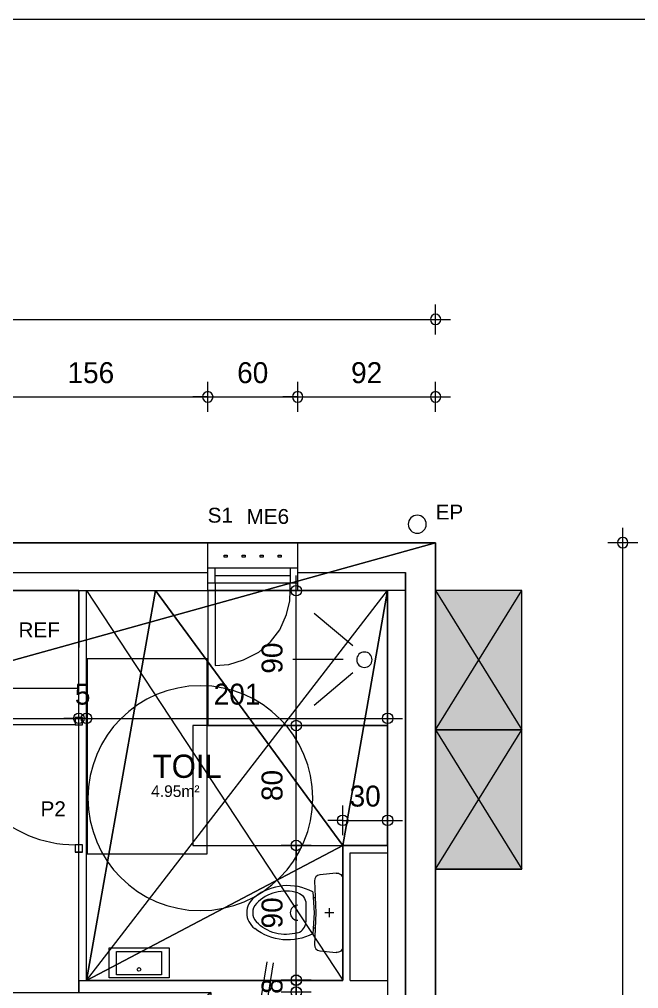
# Model space of a CAD drawing. Header units: metres. Extents: x 1.8 to 61.8, y -53.3 to -11.3.
# Drawn here: x 23.22 to 27.36, y -17.77 to -11.31 of the extents above; entities that cross this region are included whole.
import ezdxf
from ezdxf.enums import TextEntityAlignment as Align
from ezdxf.lldxf.tags import DXFTag

# ---------------------------------------------------------------- set-up
doc = ezdxf.new("R2010")
doc.units = ezdxf.units.M
doc.header["$MEASUREMENT"] = 0
for name, color, linetype in [('Calque commun', 7, 'Continuous'), ('Calque2', 7, 'Continuous'), ('Textes', 7, 'Continuous')]:
    doc.layers.add(name, color=color, linetype=linetype)
doc.styles.add('Arial14', font='arial.ttf', dxfattribs={"height": 0.098961})
doc.styles.add('Century Gothic12', font='GOTHIC.TTF', dxfattribs={"height": 0.077575})
doc.styles.add('Century Gothic18', font='GOTHIC.TTF', dxfattribs={"height": 0.139636})
doc.styles.add('Century Gothic21', font='GOTHIC.TTF', dxfattribs={"height": 0.155151})
doc.styles.add('Century Gothic22', font='GOTHIC.TTF', dxfattribs={"height": 0.155151})
tags = doc.linetypes.add('DASHDOT2', pattern=[0.5, 0.25, -0.125, 0, -0.125]).pattern_tags.tags
tags[10:11] = [DXFTag(74, 4), DXFTag(75, 0), DXFTag(340, '0'), DXFTag(46, 1.0), DXFTag(50, 0.0), DXFTag(44, 0.0), DXFTag(45, 0.0)]
tags[8:9] = [DXFTag(74, 4), DXFTag(75, 0), DXFTag(340, '0'), DXFTag(46, 1.0), DXFTag(50, 0.0), DXFTag(44, 0.0), DXFTag(45, 0.0)]
tags[6:7] = [DXFTag(74, 4), DXFTag(75, 0), DXFTag(340, '0'), DXFTag(46, 1.0), DXFTag(50, 0.0), DXFTag(44, 0.0), DXFTag(45, 0.0)]
tags[4:5] = [DXFTag(74, 4), DXFTag(75, 0), DXFTag(340, '0'), DXFTag(46, 1.0), DXFTag(50, 0.0), DXFTag(44, 0.0), DXFTag(45, 0.0)]
tags = doc.linetypes.add('HIDDEN', pattern=[0.375, 0.25, -0.125]).pattern_tags.tags
tags[6:7] = [DXFTag(74, 4), DXFTag(75, 0), DXFTag(340, '0'), DXFTag(46, 1.0), DXFTag(50, 0.0), DXFTag(44, 0.0), DXFTag(45, 0.0)]
tags[4:5] = [DXFTag(74, 4), DXFTag(75, 0), DXFTag(340, '0'), DXFTag(46, 1.0), DXFTag(50, 0.0), DXFTag(44, 0.0), DXFTag(45, 0.0)]
tags = doc.linetypes.add('HIDDEN2', pattern=[0.1875, 0.125, -0.0625]).pattern_tags.tags
tags[6:7] = [DXFTag(74, 4), DXFTag(75, 0), DXFTag(340, '0'), DXFTag(46, 1.0), DXFTag(50, 0.0), DXFTag(44, 0.0), DXFTag(45, 0.0)]
tags[4:5] = [DXFTag(74, 4), DXFTag(75, 0), DXFTag(340, '0'), DXFTag(46, 1.0), DXFTag(50, 0.0), DXFTag(44, 0.0), DXFTag(45, 0.0)]

# ---------------------------------------------------------------- blocks, each defined once
blk = doc.blocks.new('Block52089')
at = {"layer": 'Calque commun', "color": 7, "linetype": 'Continuous', "lineweight": 18}
for p, q in [((25.8015, -14.7998), (26.0015, -14.7998)), ((25.8015, -14.9998), (25.8015, -14.9998))]:
    blk.add_line(p, q, dxfattribs=at)
at = {"layer": 'Calque commun', "color": 7, "linetype": 'Continuous', "lineweight": 9}
blk.add_line((25.8015, -15.1198), (25.6815, -15.1198), dxfattribs=at)
blk = doc.blocks.new('Block52090')
at = {"layer": 'Calque commun', "color": 7, "linetype": 'Continuous', "lineweight": 18}
blk.add_line((26.0015, -14.7998), (26.0015, -23.7998), dxfattribs=at)
at = {"layer": 'Calque commun', "color": 7, "linetype": 'Continuous', "lineweight": 9}
for p, q in [((25.8015, -14.9998), (25.8015, -23.5998)), ((25.6815, -15.1198), (25.6815, -23.4798))]:
    blk.add_line(p, q, dxfattribs=at)
blk = doc.blocks.new('new163')
at = {"layer": 'Calque commun', "color": 5, "linetype": 'Continuous', "lineweight": 9}
blk.add_arc((0, 0), 0.5, 0, 359.99941, dxfattribs=at)
blk = doc.blocks.new('new164')
at = {"layer": 'Calque commun', "color": 5, "linetype": 'Continuous', "lineweight": 9}
blk.add_arc((0, 0), 0.5, 0, 359.99941, dxfattribs=at)
blk = doc.blocks.new('DimLine52379')
at = {"layer": 'Calque commun', "color": 5, "linetype": 'Continuous', "lineweight": 9}
for p, q in [((24.4815, -13.9273), (24.4815, -13.7273)), ((25.0815, -13.9273), (25.0815, -13.7273)), ((24.4815, -13.8273), (24.3815, -13.8273)), ((24.4815, -13.8273), (25.0815, -13.8273)), ((25.0815, -13.8273), (25.1815, -13.8273))]:
    blk.add_line(p, q, dxfattribs=at)
at = {"layer": 'Calque commun', "color": 5, "linetype": 'Continuous', "lineweight": 9, "xscale": 0.07000000029802322, "yscale": 0.07000000029802322, "zscale": 0.07000000029802322}
for name, p in [('new163', (24.4815, -13.8273)), ('new164', (25.0815, -13.8273))]:
    blk.add_blockref(name, p, dxfattribs=at)
at = {"layer": 'Calque commun', "color": 5, "linetype": 'Continuous', "lineweight": 9, "style": 'Century Gothic18'}
blk.add_text('60', height=0.13964, dxfattribs=at).set_placement((24.7815, -13.7773), align=Align.BOTTOM_CENTER)
blk = doc.blocks.new('new169')
at = {"layer": 'Calque commun', "color": 5, "linetype": 'Continuous', "lineweight": 9}
blk.add_arc((0, 0), 0.5, 0, 359.99941, dxfattribs=at)
blk = doc.blocks.new('new170')
at = {"layer": 'Calque commun', "color": 5, "linetype": 'Continuous', "lineweight": 9}
blk.add_arc((0, 0), 0.5, 0, 359.99941, dxfattribs=at)
blk = doc.blocks.new('DimLine52403')
at = {"layer": 'Calque commun', "color": 5, "linetype": 'Continuous', "lineweight": 9}
for p, q in [((22.9215, -13.9273), (22.9215, -13.7273)), ((24.4815, -13.9273), (24.4815, -13.7273)), ((22.9215, -13.8273), (22.8215, -13.8273)), ((22.9215, -13.8273), (24.4815, -13.8273)), ((24.4815, -13.8273), (24.5815, -13.8273))]:
    blk.add_line(p, q, dxfattribs=at)
at = {"layer": 'Calque commun', "color": 5, "linetype": 'Continuous', "lineweight": 9, "xscale": 0.07000000029802322, "yscale": 0.07000000029802322, "zscale": 0.07000000029802322}
for name, p in [('new169', (22.9215, -13.8273)), ('new170', (24.4815, -13.8273))]:
    blk.add_blockref(name, p, dxfattribs=at)
at = {"layer": 'Calque commun', "color": 5, "linetype": 'Continuous', "lineweight": 9, "style": 'Century Gothic18'}
blk.add_text('156', height=0.13964, dxfattribs=at).set_placement((23.7015, -13.7773), align=Align.BOTTOM_CENTER)
blk = doc.blocks.new('new171')
at = {"layer": 'Calque commun', "color": 5, "linetype": 'Continuous', "lineweight": 9}
blk.add_arc((0, 0), 0.5, 0, 359.99941, dxfattribs=at)
blk = doc.blocks.new('new172')
at = {"layer": 'Calque commun', "color": 5, "linetype": 'Continuous', "lineweight": 9}
blk.add_arc((0, 0), 0.5, 0, 359.99941, dxfattribs=at)
blk = doc.blocks.new('DimLine52411')
at = {"layer": 'Calque commun', "color": 5, "linetype": 'Continuous', "lineweight": 9}
for p, q in [((25.0815, -13.9273), (25.0815, -13.7273)), ((26.0015, -13.9273), (26.0015, -13.7273)), ((25.0815, -13.8273), (24.9815, -13.8273)), ((25.0815, -13.8273), (26.0015, -13.8273)), ((26.0015, -13.8273), (26.1015, -13.8273))]:
    blk.add_line(p, q, dxfattribs=at)
at = {"layer": 'Calque commun', "color": 5, "linetype": 'Continuous', "lineweight": 9, "xscale": 0.07000000029802322, "yscale": 0.07000000029802322, "zscale": 0.07000000029802322}
for name, p in [('new171', (25.0815, -13.8273)), ('new172', (26.0015, -13.8273))]:
    blk.add_blockref(name, p, dxfattribs=at)
at = {"layer": 'Calque commun', "color": 5, "linetype": 'Continuous', "lineweight": 9, "style": 'Century Gothic18'}
blk.add_text('92', height=0.13964, dxfattribs=at).set_placement((25.5415, -13.7773), align=Align.BOTTOM_CENTER)
blk = doc.blocks.new('new174')
at = {"layer": 'Calque commun', "color": 5, "linetype": 'Continuous', "lineweight": 9}
blk.add_arc((0, 0), 0.5, 0, 359.99941, dxfattribs=at)
blk = doc.blocks.new('DimLine52448')
at = {"layer": 'Calque commun', "color": 5, "linetype": 'Continuous', "lineweight": 9}
for p, q in [((27.2499, -14.7998, 0), (27.2499, -14.6998, 0)), ((27.3499, -14.7998, 0), (27.1499, -14.7998, 0)), ((27.2499, -23.7998, 0), (27.2499, -14.7998, 0))]:
    blk.add_line(p, q, dxfattribs=at)
at = {"layer": 'Calque commun', "color": 5, "linetype": 'Continuous', "lineweight": 9, "xscale": 0.07000000029802322, "yscale": 0.07000000029802322, "zscale": 0.07000000029802322, "rotation": 90}
blk.add_blockref('new174', (27.2499, -14.7998, 0), dxfattribs=at)
blk = doc.blocks.new('Block53197')
at = {"layer": 'Calque commun', "color": 7, "linetype": 'Continuous', "lineweight": 18}
for p, q in [((20.6815, -14.7998), (22.1215, -14.7998)), ((22.9215, -14.7998), (24.4815, -14.7998)), ((25.0815, -14.7998), (26.0015, -14.7998))]:
    blk.add_line(p, q, dxfattribs=at)
at = {"layer": 'Calque commun', "color": 7, "linetype": 'Continuous', "lineweight": 9}
for p, q in [((20.6815, -14.9998), (22.1215, -14.9998)), ((22.9215, -14.9998), (24.4815, -14.9998)), ((25.0815, -14.9998), (25.8015, -14.9998)), ((20.6815, -15.1198), (22.1215, -15.1198)), ((22.9215, -15.1198), (24.4815, -15.1198)), ((25.0815, -15.1198), (25.6815, -15.1198))]:
    blk.add_line(p, q, dxfattribs=at)
blk = doc.blocks.new('@PRES_1_$$_1-16')
at = {"layer": 'Calque commun', "color": 5, "linetype": 'Continuous', "lineweight": 9}
for p, q in [((0, 0.32), (0.6, 0.32)), ((0.6, 0.15), (0, 0.15)), ((0.05, 0.05), (0.05, 0.15)), ((0.55, 0.15), (0.55, 0.05)), ((0.05, 0.1), (0.55, 0.1)), ((0.6, 0.05), (0, 0.05)), ((0, 0), (0.6, 0))]:
    blk.add_line(p, q, dxfattribs=at)
blk = doc.blocks.new('@PRES_1_$$_1-17')
at = {"layer": 'Calque commun', "color": 7, "linetype": 'Continuous', "lineweight": 9}
blk.add_line((0, 0), (0, 0.32), dxfattribs=at)
blk = doc.blocks.new('@PRES_1_$$_1-18')
at = {"layer": 'Calque commun', "color": 7, "linetype": 'Continuous', "lineweight": 9}
blk.add_line((0, 0), (0, 0.32), dxfattribs=at)
blk = doc.blocks.new('INTER_2D_COMB6')
at = {"layer": 'Calque commun', "color": 0, "linetype": 'ByBlock', "lineweight": -2}
for name in ['@PRES_1_$$_1-16', '@PRES_1_$$_1-17']:
    blk.add_blockref(name, (0, 0), dxfattribs=at)
at = {"layer": 'Calque commun', "color": 0, "linetype": 'ByBlock', "lineweight": -2, "extrusion": (0, 0, -1), "xscale": -1, "yscale": -1, "zscale": -1, "rotation": -180}
blk.add_blockref('@PRES_1_$$_1-18', (-0.6, 0), dxfattribs=at)
blk = doc.blocks.new('PLACED_COMB6')
at = {"layer": 'Calque commun', "color": 0, "linetype": 'ByBlock', "lineweight": -2}
blk.add_blockref('INTER_2D_COMB6', (0, 0), dxfattribs=at)
blk = doc.blocks.new('new249')
at = {"layer": 'Calque commun', "color": 5, "linetype": 'Continuous', "lineweight": 9}
blk.add_arc((0, 0), 0.5, 0, 359.99941, dxfattribs=at)
blk = doc.blocks.new('new250')
at = {"layer": 'Calque commun', "color": 5, "linetype": 'Continuous', "lineweight": 9}
blk.add_arc((0, 0), 0.5, 0, 359.99941, dxfattribs=at)
blk = doc.blocks.new('DimLine54815')
at = {"layer": 'Calque commun', "color": 5, "linetype": 'Continuous', "lineweight": 9}
for p, q in [((19.4015, -13.4101), (19.4015, -13.2101)), ((26.0015, -13.4101), (26.0015, -13.2101)), ((19.4015, -13.3101), (19.3015, -13.3101)), ((19.4015, -13.3101), (26.0015, -13.3101)), ((26.0015, -13.3101), (26.1015, -13.3101))]:
    blk.add_line(p, q, dxfattribs=at)
at = {"layer": 'Calque commun', "color": 5, "linetype": 'Continuous', "lineweight": 9, "xscale": 0.07000000029802322, "yscale": 0.07000000029802322, "zscale": 0.07000000029802322}
for name, p in [('new249', (19.4015, -13.3101)), ('new250', (26.0015, -13.3101))]:
    blk.add_blockref(name, p, dxfattribs=at)
at = {"layer": 'Calque commun', "color": 5, "linetype": 'Continuous', "lineweight": 9, "style": 'Century Gothic18'}
blk.add_text('660', height=0.13964, dxfattribs=at).set_placement((22.7015, -13.2601), align=Align.BOTTOM_CENTER)
blk = doc.blocks.new('@PRES_1_$$_1-31')
at = {"layer": 'Calque commun', "color": 5, "linetype": 'Continuous', "lineweight": 9}
blk.add_line((0.05, 0.05), (0.05, 0.85), dxfattribs=at)
at = {"layer": 'Calque commun', "color": 5, "linetype": 'Continuous', "lineweight": 9, "extrusion": (0, 0, -1)}
blk.add_arc((-0.05, 0.05), 0.8, 90, 180, dxfattribs=at)
at = {"layer": 'Calque commun', "color": 5, "linetype": 'Continuous', "lineweight": 9}
mesh = blk.add_polyface(dxfattribs=at)
corners = [(0, 0), (0, 0.05), (0.05, 0.05), (0.05, 0)]
mesh.append_faces([[corners[k] for k in face] for face in [(0, 1, 2, 3)]], dxfattribs={"color": 5})
mesh = blk.add_polyface(dxfattribs=at)
corners = [(0.85, 0), (0.85, 0.05), (0.9, 0.05), (0.9, 0)]
mesh.append_faces([[corners[k] for k in face] for face in [(0, 1, 2, 3)]], dxfattribs={"color": 5})
blk = doc.blocks.new('@PRES_1_$$_1-32')
at = {"layer": 'Calque commun', "color": 0, "linetype": 'ByBlock', "lineweight": -2}
blk.add_line((0, 0), (0, 0.05), dxfattribs=at)
blk = doc.blocks.new('@PRES_1_$$_1-33')
at = {"layer": 'Calque commun', "color": 0, "linetype": 'ByBlock', "lineweight": -2}
blk.add_line((0, 0), (0, 0.05), dxfattribs=at)
blk = doc.blocks.new('INTER_2D_COMB11')
at = {"layer": 'Calque commun', "color": 0, "linetype": 'ByBlock', "lineweight": -2}
blk.add_blockref('@PRES_1_$$_1-31', (0, 0), dxfattribs=at)
at = {"layer": 'Calque commun', "color": 15, "linetype": 'Continuous', "lineweight": 18}
blk.add_blockref('@PRES_1_$$_1-32', (0, 0), dxfattribs=at)
at = {"layer": 'Calque commun', "color": 15, "linetype": 'Continuous', "lineweight": 18, "extrusion": (0, 0, -1), "xscale": -1, "yscale": -1, "zscale": -1, "rotation": -180}
blk.add_blockref('@PRES_1_$$_1-33', (-0.9, 0), dxfattribs=at)
blk = doc.blocks.new('PLACED_COMB11')
at = {"layer": 'Calque commun', "color": 0, "linetype": 'ByBlock', "lineweight": -2}
blk.add_blockref('INTER_2D_COMB11', (0, 0), dxfattribs=at)
blk = doc.blocks.new('douche90x120')
at = {"layer": 'Calque commun', "color": 7, "linetype": 'Continuous', "lineweight": 9}
for p, q in [((-0.491, -0.1501), (-0.2333, -0.3664)), ((-0.6334, -0.4582), (-0.2969, -0.4582)), ((-0.491, -0.7635), (-0.2333, -0.5472))]:
    blk.add_line(p, q, dxfattribs=at)
blk.add_arc((-0.1549, -0.4608), 0.0514, 89.99999, 89.9994, dxfattribs=at)
mesh = blk.add_polyface(dxfattribs=at)
corners = [(-1.2, -0.9), (0, -0.9), (0, 0), (-1.2, 0)]
mesh.append_faces([[corners[k] for k in face] for face in [(0, 1, 2, 3)]], dxfattribs={"color": 7})
blk = doc.blocks.new('80x130')
at = {"layer": 'Calque commun', "color": 7, "linetype": 'HIDDEN', "lineweight": 9}
mesh = blk.add_polyface(dxfattribs=at)
corners = [(0, 0), (0, 1.3), (0.8, 1.3), (0.8, 0)]
mesh.append_faces([[corners[k] for k in face] for face in [(0, 1, 2, 3)]], dxfattribs={"color": 7})
blk = doc.blocks.new('XMODULE1PG25')
at = {"layer": 'Calque commun', "color": 5, "linetype": 'Continuous', "lineweight": 9}
blk.add_arc((0, 0), 0.5, 0, 359.99941, dxfattribs=at)
blk = doc.blocks.new('XMODULE1PG26')
at = {"layer": 'Calque commun', "color": 5, "linetype": 'Continuous', "lineweight": 9}
blk.add_arc((0, 0), 0.5, 0, 359.99941, dxfattribs=at)
blk = doc.blocks.new('DimLine53452')
at = {"layer": 'Calque commun', "color": 5, "linetype": 'Continuous', "lineweight": 9}
for p, q in [((10.8722, -16.9433), (10.8722, -16.7433)), ((12.8815, -16.9433), (12.8815, -16.7433)), ((10.8722, -16.8433), (10.7722, -16.8433)), ((10.8722, -16.8433), (12.8815, -16.8433)), ((12.8815, -16.8433), (12.9815, -16.8433))]:
    blk.add_line(p, q, dxfattribs=at)
at = {"layer": 'Calque commun', "color": 5, "linetype": 'Continuous', "lineweight": 9, "extrusion": (0, 0, -1), "xscale": 0.07000000029802322, "yscale": 0.07000000029802322, "zscale": 0.07000000029802322}
for name, p in [('XMODULE1PG25', (-10.8722, -16.8433)), ('XMODULE1PG26', (-12.8815, -16.8433))]:
    blk.add_blockref(name, p, dxfattribs=at)
at = {"layer": 'Calque commun', "color": 5, "linetype": 'Continuous', "lineweight": 9, "style": 'Century Gothic18'}
blk.add_text('201', height=0.13964, dxfattribs=at).set_placement((11.8769, -16.7933), align=Align.BOTTOM_CENTER)
blk = doc.blocks.new('XMODULE1PG27')
at = {"layer": 'Calque commun', "color": 5, "linetype": 'Continuous', "lineweight": 9}
blk.add_arc((0, 0), 0.5, 0, 359.99941, dxfattribs=at)
blk = doc.blocks.new('XMODULE1PG28')
at = {"layer": 'Calque commun', "color": 5, "linetype": 'Continuous', "lineweight": 9}
blk.add_arc((0, 0), 0.5, 0, 359.99941, dxfattribs=at)
blk = doc.blocks.new('DimLine53460')
at = {"layer": 'Calque commun', "color": 5, "linetype": 'Continuous', "lineweight": 9}
for p, q in [((10.8215, -16.9433), (10.8215, -16.7433)), ((10.8722, -16.9433), (10.8722, -16.7433)), ((10.8215, -16.8433), (10.7215, -16.8433)), ((10.8215, -16.8433), (10.8722, -16.8433)), ((10.8722, -16.8433), (10.9722, -16.8433))]:
    blk.add_line(p, q, dxfattribs=at)
at = {"layer": 'Calque commun', "color": 5, "linetype": 'Continuous', "lineweight": 9, "extrusion": (0, 0, -1), "xscale": 0.07000000029802322, "yscale": 0.07000000029802322, "zscale": 0.07000000029802322}
for name, p in [('XMODULE1PG27', (-10.8215, -16.8433)), ('XMODULE1PG28', (-10.8722, -16.8433))]:
    blk.add_blockref(name, p, dxfattribs=at)
at = {"layer": 'Calque commun', "color": 5, "linetype": 'Continuous', "lineweight": 9, "style": 'Century Gothic18'}
blk.add_text('5', height=0.1396, dxfattribs=at).set_placement((10.8469, -16.7933), align=Align.BOTTOM_CENTER)
blk = doc.blocks.new('XMODULE1PG29')
at = {"layer": 'Calque commun', "color": 5, "linetype": 'Continuous', "lineweight": 9}
blk.add_arc((0, 0), 0.5, 0, 359.99941, dxfattribs=at)
blk = doc.blocks.new('XMODULE1PG30')
at = {"layer": 'Calque commun', "color": 5, "linetype": 'Continuous', "lineweight": 9}
blk.add_arc((0, 0), 0.5, 0, 359.99941, dxfattribs=at)
blk = doc.blocks.new('DimLine53468')
at = {"layer": 'Calque commun', "color": 5, "linetype": 'Continuous', "lineweight": 9}
for p, q in [((8.2748, -16.9433), (8.2748, -16.7433)), ((10.8215, -16.9433), (10.8215, -16.7433)), ((8.2748, -16.8433), (8.1748, -16.8433)), ((8.2748, -16.8433), (10.8215, -16.8433)), ((10.8215, -16.8433), (10.9215, -16.8433))]:
    blk.add_line(p, q, dxfattribs=at)
at = {"layer": 'Calque commun', "color": 5, "linetype": 'Continuous', "lineweight": 9, "extrusion": (0, 0, -1), "xscale": 0.07000000029802322, "yscale": 0.07000000029802322, "zscale": 0.07000000029802322}
for name, p in [('XMODULE1PG29', (-8.2748, -16.8433)), ('XMODULE1PG30', (-10.8215, -16.8433))]:
    blk.add_blockref(name, p, dxfattribs=at)
at = {"layer": 'Calque commun', "color": 5, "linetype": 'Continuous', "lineweight": 9, "style": 'Century Gothic18'}
blk.add_text('255', height=0.13964, dxfattribs=at).set_placement((9.5482, -16.7933), align=Align.BOTTOM_CENTER)
blk = doc.blocks.new('XMODULE1PG33')
at = {"layer": 'Calque commun', "color": 5, "linetype": 'Continuous', "lineweight": 9}
blk.add_arc((0, 0), 0.5, 0, 359.99941, dxfattribs=at)
blk = doc.blocks.new('XMODULE1PG34')
at = {"layer": 'Calque commun', "color": 5, "linetype": 'Continuous', "lineweight": 9}
blk.add_arc((0, 0), 0.5, 0, 359.99941, dxfattribs=at)
blk = doc.blocks.new('DimLine53484')
at = {"layer": 'Calque commun', "color": 5, "linetype": 'Continuous', "lineweight": 9}
for p, q in [((12.272, -17.6912), (12.272, -17.5912)), ((12.372, -17.6912), (12.172, -17.6912)), ((12.272, -18.5912), (12.272, -17.6912)), ((12.372, -18.5912), (12.172, -18.5912)), ((12.272, -18.5912), (12.272, -18.6912))]:
    blk.add_line(p, q, dxfattribs=at)
at = {"layer": 'Calque commun', "color": 5, "linetype": 'Continuous', "lineweight": 9, "extrusion": (0, 0, -1), "xscale": 0.07000000029802322, "yscale": 0.07000000029802322, "zscale": 0.07000000029802322, "rotation": 90}
for name, p in [('XMODULE1PG34', (-12.272, -17.6912)), ('XMODULE1PG33', (-12.272, -18.5912))]:
    blk.add_blockref(name, p, dxfattribs=at)
at = {"layer": 'Calque commun', "color": 5, "linetype": 'Continuous', "lineweight": 9, "style": 'Century Gothic18'}
blk.add_text('90', height=0.13964, rotation=90, dxfattribs=at).set_placement((12.222, -18.1412), align=Align.BOTTOM_CENTER)
blk = doc.blocks.new('XMODULE1PG35')
at = {"layer": 'Calque commun', "color": 5, "linetype": 'Continuous', "lineweight": 9}
blk.add_arc((0, 0), 0.5, 0, 359.99941, dxfattribs=at)
blk = doc.blocks.new('XMODULE1PG36')
at = {"layer": 'Calque commun', "color": 5, "linetype": 'Continuous', "lineweight": 9}
blk.add_arc((0, 0), 0.5, 0, 359.99941, dxfattribs=at)
blk = doc.blocks.new('DimLine53492')
at = {"layer": 'Calque commun', "color": 5, "linetype": 'Continuous', "lineweight": 9}
for p, q in [((12.272, -16.8912), (12.272, -16.7912)), ((12.372, -16.8912), (12.172, -16.8912)), ((12.272, -17.6912), (12.272, -16.8912)), ((12.372, -17.6912), (12.172, -17.6912)), ((12.272, -17.6912), (12.272, -17.7912))]:
    blk.add_line(p, q, dxfattribs=at)
at = {"layer": 'Calque commun', "color": 5, "linetype": 'Continuous', "lineweight": 9, "extrusion": (0, 0, -1), "xscale": 0.07000000029802322, "yscale": 0.07000000029802322, "zscale": 0.07000000029802322, "rotation": 90}
for name, p in [('XMODULE1PG36', (-12.272, -16.8912)), ('XMODULE1PG35', (-12.272, -17.6912))]:
    blk.add_blockref(name, p, dxfattribs=at)
at = {"layer": 'Calque commun', "color": 5, "linetype": 'Continuous', "lineweight": 9, "style": 'Century Gothic18'}
blk.add_text('80', height=0.13964, rotation=90, dxfattribs=at).set_placement((12.222, -17.2912), align=Align.BOTTOM_CENTER)
blk = doc.blocks.new('XMODULE1PG37')
at = {"layer": 'Calque commun', "color": 5, "linetype": 'Continuous', "lineweight": 9}
blk.add_arc((0, 0), 0.5, 0, 359.99941, dxfattribs=at)
blk = doc.blocks.new('XMODULE1PG38')
at = {"layer": 'Calque commun', "color": 5, "linetype": 'Continuous', "lineweight": 9}
blk.add_arc((0, 0), 0.5, 0, 359.99941, dxfattribs=at)
blk = doc.blocks.new('DimLine53500')
at = {"layer": 'Calque commun', "color": 5, "linetype": 'Continuous', "lineweight": 9}
for p, q in [((12.272, -15.9912), (12.272, -15.8912)), ((12.372, -15.9912), (12.172, -15.9912)), ((12.272, -16.8912), (12.272, -15.9912)), ((12.372, -16.8912), (12.172, -16.8912)), ((12.272, -16.8912), (12.272, -16.9912))]:
    blk.add_line(p, q, dxfattribs=at)
at = {"layer": 'Calque commun', "color": 5, "linetype": 'Continuous', "lineweight": 9, "extrusion": (0, 0, -1), "xscale": 0.07000000029802322, "yscale": 0.07000000029802322, "zscale": 0.07000000029802322, "rotation": 90}
for name, p in [('XMODULE1PG38', (-12.272, -15.9912)), ('XMODULE1PG37', (-12.272, -16.8912))]:
    blk.add_blockref(name, p, dxfattribs=at)
at = {"layer": 'Calque commun', "color": 5, "linetype": 'Continuous', "lineweight": 9, "style": 'Century Gothic18'}
blk.add_text('90', height=0.13964, rotation=90, dxfattribs=at).set_placement((12.222, -16.4412), align=Align.BOTTOM_CENTER)
blk = doc.blocks.new('XMODULE1PG41')
at = {"layer": 'Calque commun', "color": 5, "linetype": 'Continuous', "lineweight": 9}
blk.add_arc((0, 0), 0.5, 0, 359.99941, dxfattribs=at)
blk = doc.blocks.new('XMODULE1PG42')
at = {"layer": 'Calque commun', "color": 5, "linetype": 'Continuous', "lineweight": 9}
blk.add_arc((0, 0), 0.5, 0, 359.99941, dxfattribs=at)
blk = doc.blocks.new('DimLine53966')
at = {"layer": 'Calque commun', "color": 5, "linetype": 'Continuous', "lineweight": 9}
for p, q in [((12.272, -18.6687), (12.272, -18.5687)), ((12.172, -18.6687), (12.372, -18.6687)), ((12.272, -19.5712), (12.272, -18.6687)), ((12.172, -19.5712), (12.372, -19.5712)), ((12.272, -19.5712), (12.272, -19.6712))]:
    blk.add_line(p, q, dxfattribs=at)
at = {"layer": 'Calque commun', "color": 5, "linetype": 'Continuous', "lineweight": 9, "extrusion": (0, 0, -1), "xscale": 0.07000000029802322, "yscale": 0.07000000029802322, "zscale": 0.07000000029802322, "rotation": 90}
for name, p in [('XMODULE1PG42', (-12.272, -18.6687)), ('XMODULE1PG41', (-12.272, -19.5712))]:
    blk.add_blockref(name, p, dxfattribs=at)
at = {"layer": 'Calque commun', "color": 5, "linetype": 'Continuous', "lineweight": 9, "style": 'Century Gothic22'}
blk.add_text('90', height=0.15515, rotation=90, dxfattribs=at).set_placement((12.222, -19.1199), align=Align.BOTTOM_CENTER)
blk = doc.blocks.new('XMODULE1PG51')
at = {"layer": 'Calque commun', "color": 5, "linetype": 'Continuous', "lineweight": 9}
blk.add_arc((0, 0), 0.5, 0, 359.99941, dxfattribs=at)
blk = doc.blocks.new('XMODULE1PG52')
at = {"layer": 'Calque commun', "color": 5, "linetype": 'Continuous', "lineweight": 9}
blk.add_arc((0, 0), 0.5, 0, 359.99941, dxfattribs=at)
blk = doc.blocks.new('DimLine55785')
at = {"layer": 'Calque commun', "color": 5, "linetype": 'Continuous', "lineweight": 9}
for p, q in [((12.5815, -17.6236), (12.5815, -17.4236)), ((12.8815, -17.6236), (12.8815, -17.4236)), ((12.5815, -17.5236), (12.4815, -17.5236)), ((12.5815, -17.5236), (12.8815, -17.5236)), ((12.8815, -17.5236), (12.9815, -17.5236))]:
    blk.add_line(p, q, dxfattribs=at)
at = {"layer": 'Calque commun', "color": 5, "linetype": 'Continuous', "lineweight": 9, "extrusion": (0, 0, -1), "xscale": 0.07000000029802322, "yscale": 0.07000000029802322, "zscale": 0.07000000029802322}
for name, p in [('XMODULE1PG51', (-12.5815, -17.5236)), ('XMODULE1PG52', (-12.8815, -17.5236))]:
    blk.add_blockref(name, p, dxfattribs=at)
at = {"layer": 'Calque commun', "color": 5, "linetype": 'Continuous', "lineweight": 9, "style": 'Century Gothic18'}
blk.add_text('30', height=0.13964, dxfattribs=at).set_placement((12.7315, -17.4736), align=Align.BOTTOM_CENTER)
blk = doc.blocks.new('lavmain')
at = {"layer": 'Calque commun', "color": 7, "linetype": 'Continuous', "lineweight": 9}
for p, q in [((0.4, 0), (0, 0)), ((0, 0), (0, -0.2)), ((0.4, -0.2), (0.4, 0)), ((0.35, -0.02), (0.05, -0.02)), ((0.05, -0.02), (0.05, -0.1757)), ((0.35, -0.1757), (0.35, -0.02)), ((0.05, -0.1757), (0.35, -0.1757)), ((0, -0.2), (0.4, -0.2))]:
    blk.add_line(p, q, dxfattribs=at)
blk.add_arc((0.1993, -0.055), 0.0121, 90, 89.99941, dxfattribs=at)
blk = doc.blocks.new('XMODULE1PG57')
at = {"layer": 'Calque commun', "color": 5, "linetype": 'Continuous', "lineweight": 9}
blk.add_arc((0, 0), 0.5, 0, 359.99941, dxfattribs=at)
blk = doc.blocks.new('XMODULE1PG58')
at = {"layer": 'Calque commun', "color": 5, "linetype": 'Continuous', "lineweight": 9}
blk.add_arc((0, 0), 0.5, 0, 359.99941, dxfattribs=at)
blk = doc.blocks.new('DimLine59627')
at = {"layer": 'Calque commun', "color": 5, "linetype": 'Continuous', "lineweight": 9}
for p, q in [((12.272, -18.5897), (12.272, -18.4897)), ((12.372, -18.5897), (12.172, -18.5897)), ((12.272, -18.6697), (12.272, -18.5897)), ((12.372, -18.6697), (12.172, -18.6697)), ((12.272, -18.6697), (12.272, -18.7697))]:
    blk.add_line(p, q, dxfattribs=at)
at = {"layer": 'Calque commun', "color": 5, "linetype": 'Continuous', "lineweight": 9, "extrusion": (0, 0, -1), "xscale": 0.07000000029802322, "yscale": 0.07000000029802322, "zscale": 0.07000000029802322, "rotation": 90}
for name, p in [('XMODULE1PG58', (-12.272, -18.5897)), ('XMODULE1PG57', (-12.272, -18.6697))]:
    blk.add_blockref(name, p, dxfattribs=at)
at = {"layer": 'Calque commun', "color": 5, "linetype": 'Continuous', "lineweight": 9, "style": 'Century Gothic18'}
blk.add_text('8', height=0.1396, rotation=89.99727, dxfattribs=at).set_placement((12.222, -18.6297), align=Align.BOTTOM_CENTER)
blk = doc.blocks.new('60x65')
at = {"layer": 'Calque commun', "color": 7, "linetype": 'HIDDEN', "lineweight": 9}
mesh = blk.add_polyface(dxfattribs=at)
corners = [(0, 0.6), (0.65, 0.6), (0.65, 0), (0, 0)]
mesh.append_faces([[corners[k] for k in face] for face in [(0, 1, 2, 3)]], dxfattribs={"color": 7})
blk = doc.blocks.new('XMODULE1PG73')
at = {"layer": 'Calque commun', "color": 15, "linetype": 'Continuous', "lineweight": 18}
for p, q in [((10.8215, -15.9912), (10.8715, -15.9912)), ((10.8215, -16.8365), (10.8215, -15.9912)), ((10.8715, -16.8365), (10.8715, -15.9912)), ((12.5815, -18.5912), (12.5815, -17.6912)), ((12.5815, -17.6912), (12.8815, -17.6912)), ((12.8815, -17.6912), (12.8815, -17.7412)), ((10.8215, -18.6413), (10.8215, -17.7365)), ((10.8715, -18.5912), (10.8715, -17.7365)), ((12.6315, -18.5912), (12.6315, -17.7412)), ((12.6315, -17.7412), (12.8815, -17.7412))]:
    blk.add_line(p, q, dxfattribs=at)
at = {"layer": 'Calque commun', "color": 7, "linetype": 'Continuous', "lineweight": 9}
blk.add_line((10.8215, -15.9912), (10.8215, -16.3712), dxfattribs=at)
at = {"layer": 'Calque commun', "color": 9, "linetype": 'HIDDEN2', "lineweight": 9}
for p, q in [((10.8715, -18.5912), (12.8815, -15.9912)), ((10.8715, -15.9912), (12.5815, -18.5893))]:
    blk.add_line(p, q, dxfattribs=at)
at = {"layer": 'Calque commun', "color": 7, "linetype": 'DASHDOT2', "lineweight": 9}
for p, q in [((11.8474, -19.875), (12.0772, -18.4685)), ((11.8914, -19.8805), (12.1211, -18.474))]:
    blk.add_line(p, q, dxfattribs=at)
at = {"layer": 'Calque commun', "color": 7, "linetype": 'Continuous', "lineweight": 18}
for p, q in [((10.8215, -18.5912), (10.8215, -18.6712)), ((10.8215, -18.5912), (12.5815, -18.5912)), ((12.6315, -18.5912), (12.8814, -18.5912)), ((12.8814, -18.5912), (12.8814, -18.6712))]:
    blk.add_line(p, q, dxfattribs=at)
at = {"layer": 'Calque commun', "color": 7, "linetype": 'HIDDEN', "lineweight": 9}
blk.add_arc((11.6324, -17.3757), 0.75, 269.99999, 269.9994, dxfattribs=at)
at = {"layer": 'Calque commun', "color": 5, "linetype": 'Continuous', "lineweight": 9}
for name in ['DimLine53500', 'DimLine53468', 'DimLine53460', 'DimLine53452', 'DimLine53492', 'DimLine55785', 'DimLine53484', 'DimLine59627', 'DimLine53966']:
    blk.add_blockref(name, (0, 0), dxfattribs=at)
at = {"layer": 'Calque commun', "color": 0, "linetype": 'ByBlock', "lineweight": -2, "extrusion": (0, 0, -1), "xscale": -1, "yscale": -1, "zscale": -1}
for name, p, rotation in [('60x65', (-10.2215, -16.6412), -90), ('PLACED_COMB11', (-10.8465, -16.8365), 90.00000000000001)]:
    blk.add_blockref(name, p, dxfattribs=dict(at, rotation=rotation))
at = {"layer": 'Calque commun', "color": 0, "linetype": 'ByBlock', "lineweight": -2, "xscale": -1, "yscale": -1, "zscale": -1, "rotation": -180}
blk.add_blockref('douche90x120', (12.8815, -15.9912), dxfattribs=at)
at = {"layer": 'Calque commun', "color": 0, "linetype": 'ByBlock', "lineweight": -2, "extrusion": (0, 0, -1)}
blk.add_blockref('80x130', (-11.6767, -17.746), dxfattribs=at)
for name, p, rotation in [('80x130', (-11.5815, -17.6912), 90), ('lavmain', (-11.0234, -18.5735), 180)]:
    blk.add_blockref(name, p, dxfattribs=dict(at, rotation=rotation))
at = {"layer": 'Calque commun', "color": 9, "linetype": 'ByBlock', "lineweight": -2, "style": 'Century Gothic12'}
blk.add_text('4.95m²', height=0.07758, dxfattribs=at).set_placement((11.3037, -17.29), align=Align.TOP_LEFT)
at = {"layer": 'Textes', "color": 5, "linetype": 'ByBlock', "lineweight": -2, "style": 'Arial14'}
for s, p in [('REF', (10.6952, -16.332)), ('P2', (10.7349, -17.5255))]:
    blk.add_text(s, height=0.09896, dxfattribs=at).set_placement(p, align=Align.BOTTOM_RIGHT)
at = {"layer": 'Textes', "color": 5, "linetype": 'ByBlock', "lineweight": -2, "style": 'Century Gothic21'}
blk.add_text('TOIL', height=0.15515, dxfattribs=at).set_placement((11.3141, -17.0851), align=Align.TOP_LEFT)
at = {"layer": 'Calque commun', "color": 9, "linetype": 'Continuous', "lineweight": 9}
mesh = blk.add_polyface(dxfattribs=at)
corners = [(10.8215, -18.6712), (10.8215, -15.9912), (8.2716, -15.9912), (8.2816, -18.6712)]
mesh.append_faces([[corners[k] for k in face] for face in [(0, 1, 2, 3)]], dxfattribs={"color": 9})
mesh = blk.add_polyface(dxfattribs=at)
corners = [(12.8815, -15.9912), (12.5815, -17.6912), (11.3326, -15.9912), (12.8815, -17.6912), (12.5815, -18.5893), (10.8715, -18.5912), (10.8726, -15.9912)]
mesh.append_faces([[corners[k] for k in face] for face in [(0, 1, 2)]], dxfattribs={"vtx0": -1, "vtx1": -1, "color": 9})
mesh.append_faces([[corners[k] for k in face] for face in [(1, 5, 2)]], dxfattribs={"vtx0": -1, "vtx1": -1, "vtx2": -1, "color": 9})
mesh.append_faces([[corners[k] for k in face] for face in [(3, 1, 0), (6, 2, 5)]], dxfattribs={"vtx1": -1, "color": 9})
mesh.append_faces([[corners[k] for k in face] for face in [(1, 4, 5)]], dxfattribs={"vtx2": -1, "color": 9})
mesh = blk.add_polyface(dxfattribs=at)
corners = [(7.2216, -19.6158), (7.2216, -19.0635), (8.2215, -18.6712), (10.5815, -20.5513), (10.8615, -20.6013), (12.8815, -24.3512), (11.7015, -18.6712), (10.8615, -19.5712), (10.5815, -19.6512), (6.8815, -24.3512), (6.9215, -16.2714), (10.8615, -20.5513), (6.8815, -19.6158), (10.8615, -19.6512), (11.7015, -19.5712), (12.8815, -20.6013), (8.2215, -16.2714), (6.9215, -19.0635)]
mesh.append_faces([[corners[k] for k in face] for face in [(0, 9, 12), (8, 7, 13), (2, 10, 16)]], dxfattribs={"vtx0": -1, "color": 9})
mesh.append_faces([[corners[k] for k in face] for face in [(3, 4, 5), (6, 7, 8), (2, 1, 10), (0, 2, 3), (0, 3, 9)]], dxfattribs={"vtx0": -1, "vtx1": -1, "vtx2": -1, "color": 9})
mesh.append_faces([[corners[k] for k in face] for face in [(3, 5, 9)]], dxfattribs={"vtx0": -1, "vtx2": -1, "color": 9})
mesh.append_faces([[corners[k] for k in face] for face in [(0, 1, 2), (8, 3, 2), (2, 6, 8)]], dxfattribs={"vtx1": -1, "vtx2": -1, "color": 9})
mesh.append_faces([[corners[k] for k in face] for face in [(3, 11, 4), (6, 14, 7), (4, 15, 5), (1, 17, 10)]], dxfattribs={"vtx2": -1, "color": 9})
blk = doc.blocks.new('wc-3')
at = {"layer": 'Calque2', "color": 6, "linetype": 'Continuous', "lineweight": 9}
for p, q in [((-0.2256, 0), (0.2256, 0)), ((-0.2653, -0.0442), (-0.2539, -0.1527)), ((0, -0.06), (0, -0.12)), ((0.2539, -0.1527), (0.2653, -0.0442)), ((-0.03, -0.09), (0.03, -0.09)), ((-0.2125, -0.1885), (0, -0.18)), ((-0.14, -0.2), (0, -0.19)), ((-0.1, -0.184), (-0.1, -0.1971)), ((0, -0.18), (0.2125, -0.1885)), ((0, -0.19), (0.14, -0.2)), ((0.1, -0.1971), (0.1, -0.184)), ((-0.06, -0.2451), (0.06, -0.2451))]:
    blk.add_line(p, q, dxfattribs=at)
at = {"layer": 'Calque2', "color": 6, "linetype": 'Continuous', "lineweight": 9, "flags": 128}
for points in [[(-0.2653, -0.0442, -0.445253), (-0.2256, 0)], [(0.2256, 0, -0.445276), (0.2653, -0.0442)], [(-0.2539, -0.1527, 0.395314), (-0.2125, -0.1885)], [(0.2125, -0.1885, 0.395339), (0.2539, -0.1527)], [(-0.14, -0.2, 0.294671), (-0.1052, -0.5864)], [(-0.1327, -0.3, -0.337883), (-0.0606, -0.2451)], [(0.1327, -0.3, 0.337854), (0.0606, -0.2451)], [(0.14, -0.2, -0.294671), (0.1052, -0.5864)], [(-0.1327, -0.3, 0.281729), (-0.0616, -0.5756)], [(-0.05, -0.3, 1), (0.05, -0.3)], [(0.1327, -0.3, -0.279876), (0.0616, -0.5756)], [(-0.0616, -0.5756, 0.395927), (0.0616, -0.5756)], [(-0.1052, -0.5864, 0.509528), (0.1052, -0.5864)]]:
    blk.add_lwpolyline(points, format="xyb", dxfattribs=at)

msp = doc.modelspace()

# ---------------------------------------------------------------- linework, layer by layer
at = {"layer": 'Calque commun', "color": 12, "linetype": 'Continuous', "lineweight": 18}
for p, q in [((24.4815, -15.0001), (24.4815, -14.8001)), ((25.0815, -15.0001), (25.0815, -14.8001)), ((22.9215, -14.9998), (24.4815, -15.0001)), ((25.8015, -15.0001), (25.0815, -15.0001)), ((25.8015, -23.6001), (25.8015, -15.0001))]:
    msp.add_line(p, q, dxfattribs=at)
at = {"layer": 'Calque commun', "color": 7, "linetype": 'HIDDEN2', "lineweight": 9, "flags": 128}
msp.add_lwpolyline([(24.5315, -15.0698), (24.5315, -15.6198), (24.6231, -15.6127), (24.7201, -15.5815), (24.8224, -15.5295), (24.9004, -15.4602), (24.9628, -15.3804), (25.0061, -15.2782), (25.0287, -15.188), (25.0315, -15.1198), (25.0315, -15.0698)], dxfattribs=at)
at = {"layer": 'Calque commun', "color": 7, "linetype": 'HIDDEN', "lineweight": 9, "flags": 128}
for points in [[(26.0015, -15.1198), (26.0015, -16.0493), (26.5756, -16.0493), (26.5756, -15.1198), (26.0015, -15.1198), (26.5756, -16.0493), (26.0015, -16.0493), (26.5756, -15.1198)], [(26.0015, -16.0493), (26.0015, -16.9788), (26.5756, -16.9788), (26.5756, -16.0493), (26.0015, -16.0493), (26.5756, -16.9788), (26.0015, -16.9788), (26.5756, -16.0493)]]:
    msp.add_lwpolyline(points, dxfattribs=at)
at = {"layer": 'Calque commun', "color": 11, "linetype": 'Continuous', "lineweight": 18}
msp.add_arc((25.8791, -14.677), 0.06, 90, 89.99941, dxfattribs=at)
at = {"layer": 'Calque commun', "color": 43, "linetype": 'HIDDEN', "lineweight": 9}
msp.add_trace([(26.5756, -15.1198), (26.0015, -15.1198), (26.5756, -16.9788), (26.0015, -16.9788)], dxfattribs=at)

# ---------------------------------------------------------------- block references
at = {"layer": 'Calque commun', "color": 5, "linetype": 'Continuous', "lineweight": 9}
for name in ['DimLine54815', 'DimLine52403', 'DimLine52379', 'DimLine52411', 'DimLine52448']:
    msp.add_blockref(name, (0, 0), dxfattribs=at)
at = {"layer": 'Calque commun', "color": 0, "linetype": 'ByBlock', "lineweight": -2}
for name, p in [('Block53197', (0, 0)), ('Block52089', (0, 0)), ('Block52090', (0, 0)), ('XMODULE1PG73', (12.8, 0.8714))]:
    msp.add_blockref(name, p, dxfattribs=at)
at = {"layer": 'Calque commun', "color": 0, "linetype": 'ByBlock', "lineweight": -2, "xscale": -1, "yscale": -1, "zscale": -1, "rotation": -180}
msp.add_blockref('PLACED_COMB6', (24.4815, -15.1198), dxfattribs=at)
at = {"layer": 'Calque commun', "color": 0, "linetype": 'ByBlock', "lineweight": -2, "rotation": -90.00000000000001}
msp.add_blockref('wc-3', (25.3815, -17.2689), dxfattribs=at)

# ---------------------------------------------------------------- texts
at = {"layer": 'Textes', "color": 5, "linetype": 'ByBlock', "lineweight": -2, "style": 'Arial14'}
msp.add_text('EP', height=0.09896, dxfattribs=at).set_placement((26.0015, -14.6748), align=Align.BOTTOM_LEFT)
for s, p in [('S1', (24.6498, -14.6958)), ('ME6', (25.0241, -14.704))]:
    msp.add_text(s, height=0.09896, dxfattribs=at).set_placement(p, align=Align.BOTTOM_RIGHT)

# ---------------------------------------------------------------- meshes
at = {"layer": 'Calque commun', "color": 7, "linetype": 'Continuous', "lineweight": 9}
mesh = msp.add_polyface(dxfattribs=at)
corners = [(61.7636, -11.3086), (1.7636, -11.3086), (1.7636, -53.3086), (61.7636, -53.3086)]
mesh.append_faces([[corners[k] for k in face] for face in [(0, 1, 2, 3)]], dxfattribs={"color": 7})
at = {"layer": 'Calque commun', "color": 9, "linetype": 'Continuous', "lineweight": 9}
mesh = msp.add_polyface(dxfattribs=at)
corners = [(19.6015, -23.7998), (26.0015, -23.7998), (19.4015, -16.6352), (13.2015, -16.6352), (13.2015, -14.7998), (13.0015, -16.6352), (19.6015, -25.6352), (13.0015, -25.6352), (13.0015, -23.7998), (6.6016, -23.7998), (6.6016, -14.7998), (26.0015, -14.7998), (19.4015, -14.7998)]
mesh.append_faces([[corners[k] for k in face] for face in [(11, 2, 1)]], dxfattribs={"vtx0": -1, "vtx1": -1, "color": 9})
mesh.append_faces([[corners[k] for k in face] for face in [(0, 2, 8)]], dxfattribs={"vtx0": -1, "vtx1": -1, "vtx2": -1, "color": 9})
mesh.append_faces([[corners[k] for k in face] for face in [(0, 8, 7), (5, 9, 8)]], dxfattribs={"vtx0": -1, "vtx2": -1, "color": 9})
mesh.append_faces([[corners[k] for k in face] for face in [(3, 4, 5), (6, 0, 7)]], dxfattribs={"vtx1": -1, "color": 9})
mesh.append_faces([[corners[k] for k in face] for face in [(0, 1, 2), (4, 10, 5), (10, 9, 5), (2, 5, 8)]], dxfattribs={"vtx1": -1, "vtx2": -1, "color": 9})
mesh.append_faces([[corners[k] for k in face] for face in [(11, 12, 2)]], dxfattribs={"vtx2": -1, "color": 9})
at = {"layer": 'Calque commun', "color": 25, "linetype": 'Continuous', "lineweight": 18}
mesh = msp.add_polyface(dxfattribs=at)
corners = [(24.5915, -14.8821), (24.6115, -14.8821), (24.6115, -14.8971), (24.5915, -14.8971)]
mesh.append_faces([[corners[k] for k in face] for face in [(0, 1, 2, 3)]], dxfattribs={"color": 25})
mesh = msp.add_polyface(dxfattribs=at)
corners = [(24.7115, -14.8821), (24.7315, -14.8821), (24.7315, -14.8971), (24.7115, -14.8971)]
mesh.append_faces([[corners[k] for k in face] for face in [(0, 1, 2, 3)]], dxfattribs={"color": 25})
mesh = msp.add_polyface(dxfattribs=at)
corners = [(24.8315, -14.8821), (24.8515, -14.8821), (24.8515, -14.8971), (24.8315, -14.8971)]
mesh.append_faces([[corners[k] for k in face] for face in [(0, 1, 2, 3)]], dxfattribs={"color": 25})
mesh = msp.add_polyface(dxfattribs=at)
corners = [(24.9515, -14.8821), (24.9715, -14.8821), (24.9715, -14.8971), (24.9515, -14.8971)]
mesh.append_faces([[corners[k] for k in face] for face in [(0, 1, 2, 3)]], dxfattribs={"color": 25})

doc.saveas('drawing.dxf')
